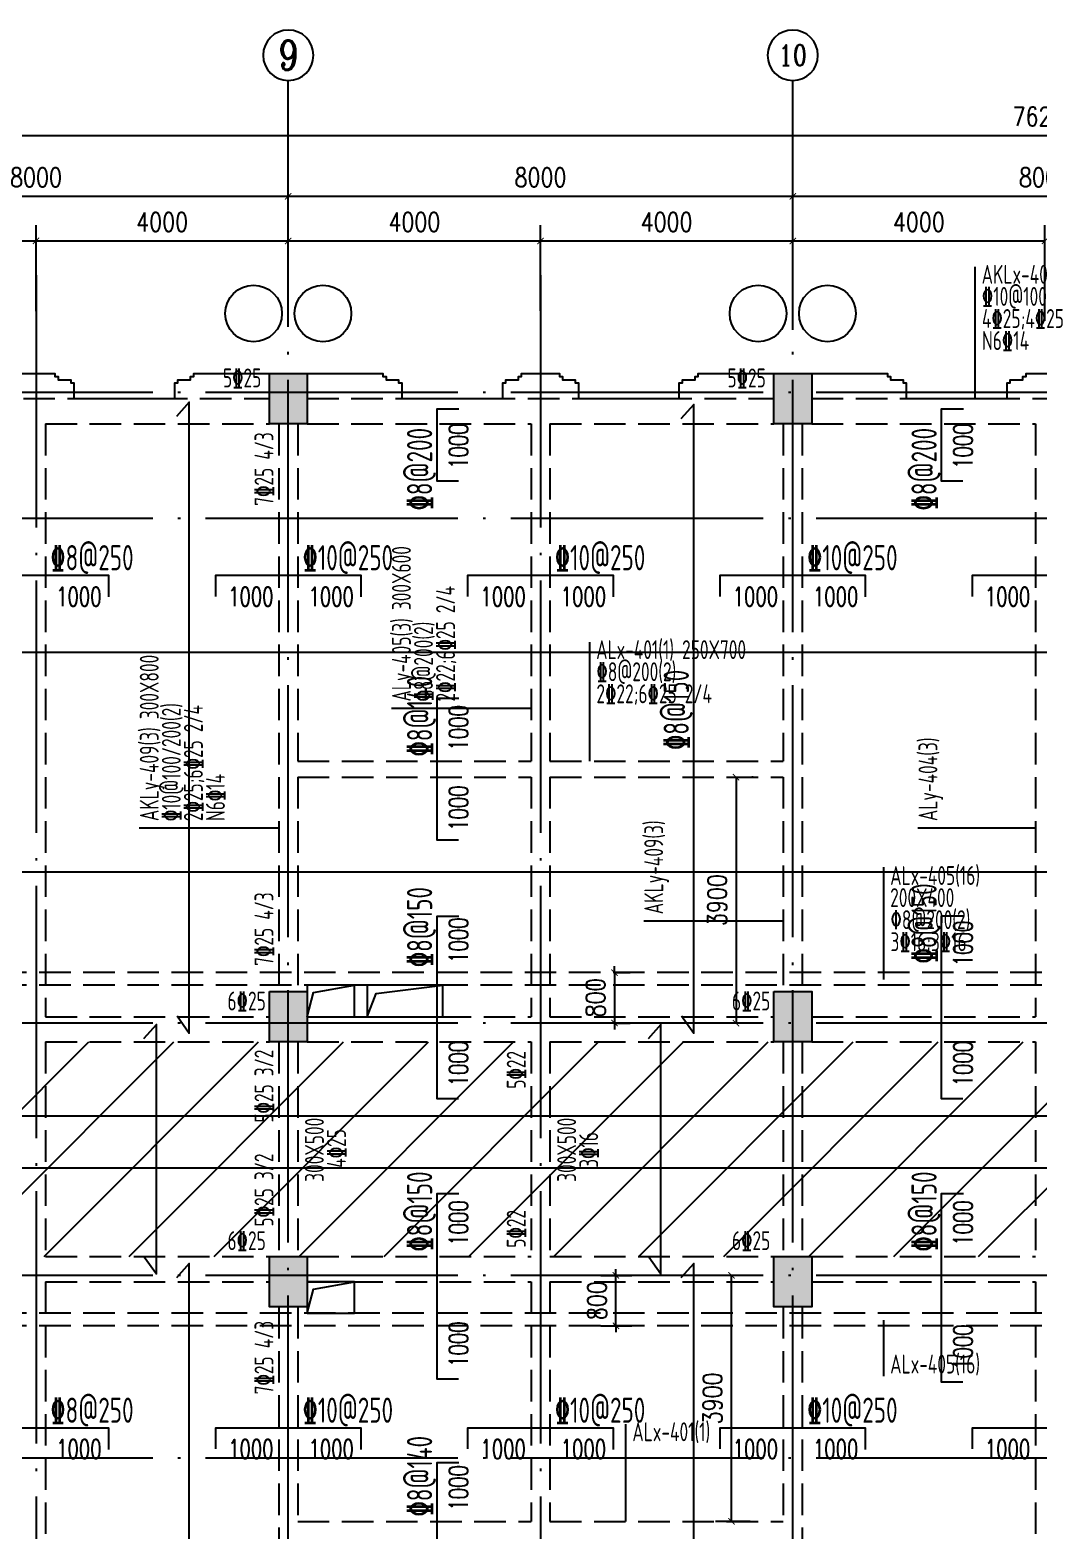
# Model space of a CAD drawing. Header units: millimetres. Extents: x 2998490 to 15040601, y 444546 to 7822218.
# Drawn here: x 14164175 to 14180175, y 7587249 to 7611047 of the extents above; entities that cross this region are included whole.
import ezdxf
from ezdxf.enums import TextEntityAlignment as Align

# ---------------------------------------------------------------- set-up
doc = ezdxf.new("R2010")
doc.units = ezdxf.units.MM
doc.header["$LTSCALE"] = 2000
doc.linetypes.add('DASH', pattern=[0.35, 0.25, -0.1])
doc.linetypes.add('DOTE', pattern=[2.42, 2, -0.2, 0.02, -0.2])
for name, color, linetype in [('3-AXIS', 3, 'Continuous'), ('3-AXIS_TEXT', 7, 'Continuous'), ('3-ban', 84, 'Continuous'), ('3-ban-hatch', 9, 'Continuous'), ('3-ban-rein', 1, 'Continuous'), ('3-ban-TEXT', 7, 'Continuous'), ('3-column-DOWN', 232, 'Continuous'), ('3-COLUMN-UP', 2, 'Continuous'), ('3-dote', 43, 'DOTE'), ('3-HATCH', 8, 'Continuous'), ('3-liang-rein-X', 54, 'Continuous'), ('3-liang-rein-Y', 130, 'Continuous'), ('3-liang-R截面-X', 50, 'Continuous'), ('3-liang-R截面-Y', 70, 'Continuous'), ('3-liang-s-1', 44, 'Continuous'), ('3-liang-xu', 120, 'DASH'), ('3-装饰线脚', 7, 'Continuous'), ('AXIS', 3, 'Continuous'), ('AXIS_TEXT', 7, 'Continuous')]:
    doc.layers.add(name, color=color, linetype=linetype)
doc.layers.add('3-零部件', color=73, linetype='Continuous', lineweight=5)
doc.styles.add('_TCH_AXIS', font='COMPLEX', dxfattribs={"bigfont": 'GBCBIG'})
doc.styles.add('COMPLEX', font='COMPLEX')
doc.styles.add('DIM_FONT', font='SIMPLEX', dxfattribs={"width": 0.8, "bigfont": 'HZTXT'})
doc.styles.add('TJ1', font='tj-romans1.shx', dxfattribs={"width": 0.8, "bigfont": 'tj-hztxt1.shx'})
doc.styles.add('TSSD_Rein', font='Tssdeng.shx', dxfattribs={"width": 0.7, "bigfont": 'hztxt.shx'})
doc.dimstyles.new('DIMN100', dxfattribs={"dimtxt": 300, "dimasz": 100, "dimexe": 250, "dimexo": 300, "dimgap": 150, "dimtad": 1, "dimdec": 0, "dimzin": 0, "dimdsep": 46, "dimtxsty": 'DIM_FONT', "dimblk": 'ARCHTICK', "dimcen": 0.09, "dimclrt": 7, "dimazin": 2, "dimtfac": 1, "dimtdec": 0, "dimtix": 1, "dimtmove": 2, "dimatfit": 3, "dimldrblk": 'ARCHTICK', "dimfxl": 0, "dimtolj": 1, "dimtzin": 0, "dimarcsym": 0})

# ---------------------------------------------------------------- blocks, each defined once
blk = doc.blocks.new('_ArchTick')
at = {"color": 0, "linetype": 'ByBlock', "const_width": 0.15}
blk.add_lwpolyline([(-0.5, -0.5), (0.5, 0.5)], dxfattribs=at)
blk = doc.blocks.new('*D472')
at = {"layer": 'AXIS', "color": 0, "lineweight": -2}
for p, q in [((14160270, 7607234), (14160270, 7608660)), ((14168270, 7607234), (14168270, 7608660)), ((14160270, 7608410), (14168270, 7608410))]:
    blk.add_line(p, q, dxfattribs=at)
at = {"layer": 'Defpoints', "color": 0}
for p in [(14168270, 7608410), (14160270, 7606934), (14168270, 7606934)]:
    blk.add_point(p, dxfattribs=at)
at = {"layer": 'AXIS', "color": 0, "lineweight": -2, "xscale": 100, "yscale": 100, "zscale": 100, "rotation": 180}
blk.add_blockref('_ArchTick', (14160270, 7608410), dxfattribs=at)
at = {"layer": 'AXIS', "color": 0, "lineweight": -2, "xscale": 100, "yscale": 100, "zscale": 100}
blk.add_blockref('_ArchTick', (14168270, 7608410), dxfattribs=at)
at = {"layer": 'AXIS', "color": 7, "insert": (14164270, 7608710), "char_height": 300, "attachment_point": 5, "style": 'DIM_FONT'}
blk.add_mtext('\\A1;8000', dxfattribs=at)
blk = doc.blocks.new('*D473')
at = {"layer": 'AXIS', "color": 0, "lineweight": -2}
for p, q in [((14168270, 7607234), (14168270, 7608660)), ((14176270, 7607234), (14176270, 7608660)), ((14168270, 7608410), (14176270, 7608410))]:
    blk.add_line(p, q, dxfattribs=at)
at = {"layer": 'Defpoints', "color": 0}
for p in [(14176270, 7608410), (14168270, 7606934), (14176270, 7606934)]:
    blk.add_point(p, dxfattribs=at)
at = {"layer": 'AXIS', "color": 0, "lineweight": -2, "xscale": 100, "yscale": 100, "zscale": 100, "rotation": 180}
blk.add_blockref('_ArchTick', (14168270, 7608410), dxfattribs=at)
at = {"layer": 'AXIS', "color": 0, "lineweight": -2, "xscale": 100, "yscale": 100, "zscale": 100}
blk.add_blockref('_ArchTick', (14176270, 7608410), dxfattribs=at)
at = {"layer": 'AXIS', "color": 7, "insert": (14172270, 7608710), "char_height": 300, "attachment_point": 5, "style": 'DIM_FONT'}
blk.add_mtext('\\A1;8000', dxfattribs=at)
blk = doc.blocks.new('*D474')
at = {"layer": 'AXIS', "color": 0, "lineweight": -2}
for p, q in [((14176270, 7607234), (14176270, 7608660)), ((14184270, 7607234), (14184270, 7608660)), ((14176270, 7608410), (14184270, 7608410))]:
    blk.add_line(p, q, dxfattribs=at)
at = {"layer": 'Defpoints', "color": 0}
for p in [(14184270, 7608410), (14176270, 7606934), (14184270, 7606934)]:
    blk.add_point(p, dxfattribs=at)
at = {"layer": 'AXIS', "color": 0, "lineweight": -2, "xscale": 100, "yscale": 100, "zscale": 100, "rotation": 180}
blk.add_blockref('_ArchTick', (14176270, 7608410), dxfattribs=at)
at = {"layer": 'AXIS', "color": 0, "lineweight": -2, "xscale": 100, "yscale": 100, "zscale": 100}
blk.add_blockref('_ArchTick', (14184270, 7608410), dxfattribs=at)
at = {"layer": 'AXIS', "color": 7, "insert": (14180270, 7608710), "char_height": 300, "attachment_point": 5, "style": 'DIM_FONT'}
blk.add_mtext('\\A1;8000', dxfattribs=at)
blk = doc.blocks.new('_AXISO')
blk.add_circle((0, 0), 0.5)
at = {"layer": '3-AXIS_TEXT', "style": 'COMPLEX', "width": 1.041667}
blk.add_attdef('A', text='', height=0.56, dxfattribs=at).set_placement((-0.25, -0.28), (0.25, -0.28), align=Align.FIT)
blk = doc.blocks.new('*D479')
at = {"layer": 'AXIS', "color": 0, "lineweight": -2}
for p, q in [((14138270, 7607536), (14138270, 7609626)), ((14214520, 7607536), (14214520, 7609626)), ((14138270, 7609376), (14214520, 7609376))]:
    blk.add_line(p, q, dxfattribs=at)
at = {"layer": 'Defpoints', "color": 0}
for p in [(14214520, 7609376), (14138270, 7607236), (14214520, 7607236)]:
    blk.add_point(p, dxfattribs=at)
at = {"layer": 'AXIS', "color": 0, "lineweight": -2, "xscale": 100, "yscale": 100, "zscale": 100, "rotation": 180}
blk.add_blockref('_ArchTick', (14138270, 7609376), dxfattribs=at)
at = {"layer": 'AXIS', "color": 0, "lineweight": -2, "xscale": 100, "yscale": 100, "zscale": 100}
blk.add_blockref('_ArchTick', (14214520, 7609376), dxfattribs=at)
at = {"layer": 'AXIS', "color": 7, "insert": (14180271, 7609676), "char_height": 300, "attachment_point": 5, "style": 'DIM_FONT'}
blk.add_mtext('\\A1;76250', dxfattribs=at)
blk = doc.blocks.new('*D1153')
at = {"layer": '3-零部件', "color": 0, "lineweight": -2}
for p, q in [((14160270, 7606218), (14160270, 7607952)), ((14164270, 7606589), (14164270, 7607952)), ((14160270, 7607702), (14164270, 7607702))]:
    blk.add_line(p, q, dxfattribs=at)
at = {"layer": 'Defpoints', "color": 0}
for p in [(14164270, 7607702), (14164270, 7606289), (14160270, 7605918)]:
    blk.add_point(p, dxfattribs=at)
at = {"layer": '3-零部件', "color": 0, "lineweight": -2, "xscale": 100, "yscale": 100, "zscale": 100, "rotation": 180}
blk.add_blockref('_ArchTick', (14160270, 7607702), dxfattribs=at)
at = {"layer": '3-零部件', "color": 0, "lineweight": -2, "xscale": 100, "yscale": 100, "zscale": 100}
blk.add_blockref('_ArchTick', (14164270, 7607702), dxfattribs=at)
at = {"layer": '3-零部件', "color": 7, "insert": (14162270, 7608002), "char_height": 300, "attachment_point": 5, "style": 'DIM_FONT'}
blk.add_mtext('\\A1;4000', dxfattribs=at)
blk = doc.blocks.new('*D1154')
at = {"layer": '3-零部件', "color": 0, "lineweight": -2}
for p, q in [((14164270, 7606589), (14164270, 7607952)), ((14168270, 7606350), (14168270, 7607952)), ((14164270, 7607702), (14168270, 7607702))]:
    blk.add_line(p, q, dxfattribs=at)
at = {"layer": 'Defpoints', "color": 0}
for p in [(14168270, 7607702), (14164270, 7606289), (14168270, 7606050)]:
    blk.add_point(p, dxfattribs=at)
at = {"layer": '3-零部件', "color": 0, "lineweight": -2, "xscale": 100, "yscale": 100, "zscale": 100, "rotation": 180}
blk.add_blockref('_ArchTick', (14164270, 7607702), dxfattribs=at)
at = {"layer": '3-零部件', "color": 0, "lineweight": -2, "xscale": 100, "yscale": 100, "zscale": 100}
blk.add_blockref('_ArchTick', (14168270, 7607702), dxfattribs=at)
at = {"layer": '3-零部件', "color": 7, "insert": (14166270, 7608002), "char_height": 300, "attachment_point": 5, "style": 'DIM_FONT'}
blk.add_mtext('\\A1;4000', dxfattribs=at)
blk = doc.blocks.new('*D1155')
at = {"layer": '3-零部件', "color": 0, "lineweight": -2}
for p, q in [((14168270, 7606350), (14168270, 7607952)), ((14172270, 7606594), (14172270, 7607952)), ((14168270, 7607702), (14172270, 7607702))]:
    blk.add_line(p, q, dxfattribs=at)
at = {"layer": 'Defpoints', "color": 0}
for p in [(14172270, 7607702), (14172270, 7606294), (14168270, 7606050)]:
    blk.add_point(p, dxfattribs=at)
at = {"layer": '3-零部件', "color": 0, "lineweight": -2, "xscale": 100, "yscale": 100, "zscale": 100, "rotation": 180}
blk.add_blockref('_ArchTick', (14168270, 7607702), dxfattribs=at)
at = {"layer": '3-零部件', "color": 0, "lineweight": -2, "xscale": 100, "yscale": 100, "zscale": 100}
blk.add_blockref('_ArchTick', (14172270, 7607702), dxfattribs=at)
at = {"layer": '3-零部件', "color": 7, "insert": (14170270, 7608002), "char_height": 300, "attachment_point": 5, "style": 'DIM_FONT'}
blk.add_mtext('\\A1;4000', dxfattribs=at)
blk = doc.blocks.new('*D1156')
at = {"layer": '3-零部件', "color": 0, "lineweight": -2}
for p, q in [((14172270, 7606594), (14172270, 7607952)), ((14176270, 7606294), (14176270, 7607952)), ((14172270, 7607702), (14176270, 7607702))]:
    blk.add_line(p, q, dxfattribs=at)
at = {"layer": 'Defpoints', "color": 0}
for p in [(14176270, 7607702), (14172270, 7606294), (14176270, 7605994)]:
    blk.add_point(p, dxfattribs=at)
at = {"layer": '3-零部件', "color": 0, "lineweight": -2, "xscale": 100, "yscale": 100, "zscale": 100, "rotation": 180}
blk.add_blockref('_ArchTick', (14172270, 7607702), dxfattribs=at)
at = {"layer": '3-零部件', "color": 0, "lineweight": -2, "xscale": 100, "yscale": 100, "zscale": 100}
blk.add_blockref('_ArchTick', (14176270, 7607702), dxfattribs=at)
at = {"layer": '3-零部件', "color": 7, "insert": (14174270, 7608002), "char_height": 300, "attachment_point": 5, "style": 'DIM_FONT'}
blk.add_mtext('\\A1;4000', dxfattribs=at)
blk = doc.blocks.new('*D1157')
at = {"layer": '3-零部件', "color": 0, "lineweight": -2}
for p, q in [((14176270, 7606294), (14176270, 7607952)), ((14180270, 7606436), (14180270, 7607952)), ((14176270, 7607702), (14180270, 7607702))]:
    blk.add_line(p, q, dxfattribs=at)
at = {"layer": 'Defpoints', "color": 0}
for p in [(14180270, 7607702), (14180270, 7606136), (14176270, 7605994)]:
    blk.add_point(p, dxfattribs=at)
at = {"layer": '3-零部件', "color": 0, "lineweight": -2, "xscale": 100, "yscale": 100, "zscale": 100, "rotation": 180}
blk.add_blockref('_ArchTick', (14176270, 7607702), dxfattribs=at)
at = {"layer": '3-零部件', "color": 0, "lineweight": -2, "xscale": 100, "yscale": 100, "zscale": 100}
blk.add_blockref('_ArchTick', (14180270, 7607702), dxfattribs=at)
at = {"layer": '3-零部件', "color": 7, "insert": (14178270, 7608002), "char_height": 300, "attachment_point": 5, "style": 'DIM_FONT'}
blk.add_mtext('\\A1;4000', dxfattribs=at)
blk = doc.blocks.new('*D1631')
at = {"layer": '3-ban', "color": 0, "lineweight": -2}
for p, q in [((14175371, 7599202), (14175371, 7595302)), ((14175645, 7599202), (14175621, 7599202)), ((14175645, 7595302), (14175621, 7595302))]:
    blk.add_line(p, q, dxfattribs=at)
at = {"layer": 'Defpoints', "color": 0}
for p in [(14175345, 7599202), (14175345, 7595302), (14175371, 7595302)]:
    blk.add_point(p, dxfattribs=at)
at = {"layer": '3-ban', "color": 0, "lineweight": -2, "xscale": 100, "yscale": 100, "zscale": 100}
for p, rotation in [((14175371, 7599202), 90), ((14175371, 7595302), 270)]:
    blk.add_blockref('_ArchTick', p, dxfattribs=dict(at, rotation=rotation))
at = {"layer": '3-ban', "color": 7, "insert": (14175071, 7597252), "char_height": 300, "attachment_point": 5, "rotation": 90, "style": 'DIM_FONT'}
blk.add_mtext('\\A1;3900', dxfattribs=at)
blk = doc.blocks.new('*D1632')
at = {"layer": '3-ban', "color": 0, "lineweight": -2}
for p, q in [((14175595, 7591302), (14175047, 7591302)), ((14175297, 7587402), (14175297, 7591302)), ((14175595, 7587402), (14175047, 7587402))]:
    blk.add_line(p, q, dxfattribs=at)
at = {"layer": 'Defpoints', "color": 0}
for p in [(14175297, 7591302), (14175895, 7591302), (14175895, 7587402)]:
    blk.add_point(p, dxfattribs=at)
at = {"layer": '3-ban', "color": 0, "lineweight": -2, "xscale": 100, "yscale": 100, "zscale": 100}
for p, rotation in [((14175297, 7591302), 90), ((14175297, 7587402), 270)]:
    blk.add_blockref('_ArchTick', p, dxfattribs=dict(at, rotation=rotation))
at = {"layer": '3-ban', "color": 7, "insert": (14174997, 7589352), "char_height": 300, "attachment_point": 5, "rotation": 90, "style": 'DIM_FONT'}
blk.add_mtext('\\A1;3900', dxfattribs=at)
blk = doc.blocks.new('*D1633')
at = {"layer": '3-ban', "color": 0, "lineweight": -2}
for p, q in [((14173443, 7596102), (14173443, 7596202)), ((14173433, 7596102), (14173693, 7596102)), ((14173443, 7596102), (14173443, 7595302)), ((14173433, 7595302), (14173693, 7595302)), ((14173443, 7595302), (14173443, 7595202))]:
    blk.add_line(p, q, dxfattribs=at)
at = {"layer": 'Defpoints', "color": 0}
for p in [(14173133, 7596102), (14173133, 7595302), (14173443, 7595302)]:
    blk.add_point(p, dxfattribs=at)
at = {"layer": '3-ban', "color": 0, "lineweight": -2, "xscale": 100, "yscale": 100, "zscale": 100}
for p, rotation in [((14173443, 7596102), 270), ((14173443, 7595302), 90)]:
    blk.add_blockref('_ArchTick', p, dxfattribs=dict(at, rotation=rotation))
at = {"layer": '3-ban', "color": 7, "insert": (14173143, 7595702), "char_height": 300, "attachment_point": 5, "rotation": 90, "style": 'DIM_FONT'}
blk.add_mtext('\\A1;800', dxfattribs=at)
blk = doc.blocks.new('*D1634')
at = {"layer": '3-ban', "color": 0, "lineweight": -2}
for p, q in [((14173466, 7591302), (14173466, 7591402)), ((14173225, 7591302), (14173716, 7591302)), ((14173466, 7590502), (14173466, 7591302)), ((14173225, 7590502), (14173716, 7590502)), ((14173466, 7590502), (14173466, 7590402))]:
    blk.add_line(p, q, dxfattribs=at)
at = {"layer": 'Defpoints', "color": 0}
for p in [(14172925, 7591302), (14173466, 7591302), (14172925, 7590502)]:
    blk.add_point(p, dxfattribs=at)
at = {"layer": '3-ban', "color": 0, "lineweight": -2, "xscale": 100, "yscale": 100, "zscale": 100}
for p, rotation in [((14173466, 7591302), 270), ((14173466, 7590502), 90)]:
    blk.add_blockref('_ArchTick', p, dxfattribs=dict(at, rotation=rotation))
at = {"layer": '3-ban', "color": 7, "insert": (14173166, 7590902), "char_height": 300, "attachment_point": 5, "rotation": 90, "style": 'DIM_FONT'}
blk.add_mtext('\\A1;800', dxfattribs=at)

msp = doc.modelspace()

# ---------------------------------------------------------------- hatches: boundary and pattern name
at = {"layer": '3-ban-hatch'}
h = msp.add_hatch(dxfattribs=at)
h.set_pattern_fill('ANSI31', color=8, scale=300, style=0)
h.set_pattern_definition([(45, (14.5, -84100), (-673.51921, 673.51921), [])])
h.paths.add_polyline_path([(14141970.3, 7595002), (14141970.3, 7588602), (14141381.5, 7588602), (14140876.7, 7588297.4), (14138273.2, 7585694.7), (14138044.1, 7585140.6), (14138044.1, 7581461.7), (14138274.4, 7580908.1), (14140876.5, 7578306), (14141430.6, 7578077), (14145109.9, 7578077), (14145663.9, 7578306.2), (14148265.6, 7580907.9), (14148495.3, 7581461.7), (14148495.3, 7583002), (14151970.3, 7583002), (14151970.3, 7588602), (14149970.3, 7588602), (14149970.3, 7591300), (14151970.3, 7591302), (14151970.3, 7591602), (14214820.3, 7591602), (14214820.3, 7595002)])
at = {"layer": '3-HATCH'}
for points in [[(14167970.3, 7605602), (14168570.3, 7605602), (14168570.3, 7604802), (14167970.3, 7604802)], [(14175970.3, 7605602), (14176570.3, 7605602), (14176570.3, 7604802), (14175970.3, 7604802)], [(14167970.3, 7595802), (14168570.3, 7595802), (14168570.3, 7595002), (14167970.3, 7595002)], [(14175970.3, 7595802), (14176570.3, 7595802), (14176570.3, 7595002), (14175970.3, 7595002)], [(14167970.3, 7591602), (14168570.3, 7591602), (14168570.3, 7590802), (14167970.3, 7590802)], [(14175970.3, 7591602), (14176570.3, 7591602), (14176570.3, 7590802), (14175970.3, 7590802)]]:
    msp.add_hatch(color=256, dxfattribs=at).paths.add_polyline_path(points)

# ---------------------------------------------------------------- linework, layer by layer
at = {"layer": '3-AXIS', "color": 15, "linetype": 'DOTE'}
for p, q in [((14168270.3, 7577302), (14168270.3, 7607234.2)), ((14176270.3, 7577302), (14176270.3, 7607234.2)), ((14214520.3, 7605302), (14134833, 7605302)), ((14214520.3, 7603302), (14134833, 7603302)), ((14214520.3, 7595302), (14134833, 7595302)), ((14214520.3, 7591302), (14134833, 7591302)), ((14214520.3, 7588402), (14134833, 7588402))]:
    msp.add_line(p, q, dxfattribs=at)
at = {"layer": '3-ban-rein'}
for points in [[(14166506.8, 7595418.1), (14166700.2, 7595144.4), (14166700.2, 7605148.1), (14166497.1, 7604918.7)], [(14170967.8, 7603893), (14170629.8, 7603893), (14170629.8, 7605043), (14170975.8, 7605043)], [(14174506.8, 7595418.1), (14174700.2, 7595144.4), (14174700.2, 7605109.1), (14174497.1, 7604879.8)], [(14178967.8, 7603893), (14178629.8, 7603893), (14178629.8, 7605043), (14178975.8, 7605043)], [(14163120.3, 7602065.7), (14163120.3, 7602403.7), (14165420.3, 7602403.7), (14165420.3, 7602057.7)], [(14167120.3, 7602065.7), (14167120.3, 7602403.7), (14169420.3, 7602403.7), (14169420.3, 7602057.7)], [(14171120.3, 7602065.7), (14171120.3, 7602403.7), (14173420.3, 7602403.7), (14173420.3, 7602057.7)], [(14175120.3, 7602065.7), (14175120.3, 7602403.7), (14177420.3, 7602403.7), (14177420.3, 7602057.7)], [(14179120.3, 7602065.7), (14179120.3, 7602403.7), (14181420.3, 7602403.7), (14181420.3, 7602057.7)], [(14152126.5, 7600845.4), (14152126.5, 7601183.3), (14214717.6, 7601183.3), (14214717.6, 7600837.3)], [(14170967.8, 7598202), (14170629.8, 7598202), (14170629.8, 7600452), (14170975.8, 7600452)], [(14152332.3, 7597893.8), (14152058.6, 7597700.4), (14214719.7, 7597700.4), (14214490.4, 7597903.4)], [(14170967.8, 7594102), (14170629.8, 7594102), (14170629.8, 7596999.5), (14170975.8, 7596999.5)], [(14178967.8, 7594102), (14178629.8, 7594102), (14178629.8, 7597002.8), (14178975.8, 7597002.8)], [(14165985.9, 7591597.8), (14166179.3, 7591324.1), (14166179.3, 7595281.4), (14165976.2, 7595052)], [(14173985.9, 7591597.8), (14174179.3, 7591324.1), (14174179.3, 7595281.4), (14173976.2, 7595052)], [(14142126.5, 7593495.5), (14142126.5, 7593833.4), (14214703.5, 7593833.4), (14214703.5, 7593487.4)], [(14142332.3, 7593199.5), (14142058.6, 7593006.1), (14214719.7, 7593006.1), (14214490.4, 7593209.2)], [(14170967.8, 7589653.7), (14170629.8, 7589653.7), (14170629.8, 7592602), (14170975.8, 7592602)], [(14178967.8, 7589608.2), (14178629.8, 7589608.2), (14178629.8, 7592602), (14178975.8, 7592602)], [(14166506.8, 7581727.6), (14166700.2, 7581454), (14166700.2, 7591492.3), (14166497.1, 7591262.9)], [(14174506.8, 7581747.2), (14174700.2, 7581473.5), (14174700.2, 7591492.3), (14174497.1, 7591262.9)], [(14163120.3, 7588549.4), (14163120.3, 7588887.3), (14165420.3, 7588887.3), (14165420.3, 7588541.3)], [(14167120.3, 7588549.4), (14167120.3, 7588887.3), (14169420.3, 7588887.3), (14169420.3, 7588541.3)], [(14171120.3, 7588549.4), (14171120.3, 7588887.3), (14173420.3, 7588887.3), (14173420.3, 7588541.3)], [(14175120.3, 7588549.4), (14175120.3, 7588887.3), (14177420.3, 7588887.3), (14177420.3, 7588541.3)], [(14179120.3, 7588549.4), (14179120.3, 7588887.3), (14181420.3, 7588887.3), (14181420.3, 7588541.3)], [(14170967.8, 7586152), (14170629.8, 7586152), (14170629.8, 7588335.2), (14170975.8, 7588335.2)]]:
    msp.add_lwpolyline(points, dxfattribs=at)
at = {"layer": '3-column-DOWN'}
for points in [[(14167970.3, 7605602), (14168570.3, 7605602), (14168570.3, 7604802), (14167970.3, 7604802)], [(14175970.3, 7605602), (14176570.3, 7605602), (14176570.3, 7604802), (14175970.3, 7604802)], [(14167970.3, 7595802), (14168570.3, 7595802), (14168570.3, 7595002), (14167970.3, 7595002)], [(14175970.3, 7595802), (14176570.3, 7595802), (14176570.3, 7595002), (14175970.3, 7595002)], [(14167970.3, 7591602), (14168570.3, 7591602), (14168570.3, 7590802), (14167970.3, 7590802)], [(14175970.3, 7591602), (14176570.3, 7591602), (14176570.3, 7590802), (14175970.3, 7590802)]]:
    msp.add_lwpolyline(points, close=True, dxfattribs=at)
at = {"layer": '3-COLUMN-UP'}
for points in [[(14167970.3, 7605602), (14168570.3, 7605602), (14168570.3, 7604802), (14167970.3, 7604802)], [(14175970.3, 7605602), (14176570.3, 7605602), (14176570.3, 7604802), (14175970.3, 7604802)], [(14167970.3, 7595802), (14168570.3, 7595802), (14168570.3, 7595002), (14167970.3, 7595002)], [(14175970.3, 7595802), (14176570.3, 7595802), (14176570.3, 7595002), (14175970.3, 7595002)], [(14167970.3, 7591602), (14168570.3, 7591602), (14168570.3, 7590802), (14167970.3, 7590802)], [(14175970.3, 7591602), (14176570.3, 7591602), (14176570.3, 7590802), (14175970.3, 7590802)]]:
    msp.add_lwpolyline(points, close=True, dxfattribs=at)
at = {"layer": '3-dote'}
for p, q in [((14164270.3, 7607158.4), (14164270.3, 7578976.8)), ((14172270.3, 7607158.4), (14172270.3, 7578976.8))]:
    msp.add_line(p, q, dxfattribs=at)
at = {"layer": '3-liang-R截面-X'}
for p, q in [((14179157.4, 7607290.4), (14179157.4, 7605202)), ((14173044.5, 7601340.4), (14173044.5, 7599452)), ((14177707.1, 7597771.5), (14177707.1, 7595994.4)), ((14177707.1, 7590593.9), (14177707.1, 7589705.3)), ((14173618.8, 7588940.4), (14173618.8, 7587402))]:
    msp.add_line(p, q, dxfattribs=at)
at = {"layer": '3-liang-R截面-Y'}
for p, q in [((14169904.9, 7600295.8), (14172134.8, 7600295.8)), ((14165906.1, 7598399.7), (14168136, 7598399.7)), ((14178254.9, 7598399.7), (14180134.8, 7598399.7)), ((14173906.1, 7596923), (14176136, 7596923))]:
    msp.add_line(p, q, dxfattribs=at)
at = {"layer": '3-liang-s-1'}
for points in [[(14163970.3, 7605602), (14164570.3, 7605602), (14164570.3, 7605552), (14164620.3, 7605552), (14164620.3, 7605502), (14164820.3, 7605502), (14164820.3, 7605452), (14164870.3, 7605452), (14164870.3, 7605202), (14166470.3, 7605202), (14166470.3, 7605452), (14166520.3, 7605452), (14166520.3, 7605502), (14166720.3, 7605502.2), (14166720.3, 7605552), (14166770.3, 7605552), (14166770.3, 7605602), (14168270.3, 7605602)], [(14168270.3, 7605602), (14169770.3, 7605602), (14169770.3, 7605552), (14169820.3, 7605552), (14169820.3, 7605502), (14170020.3, 7605502), (14170020.3, 7605452), (14170070.3, 7605452), (14170070.3, 7605202), (14171670.3, 7605202), (14171670.3, 7605452), (14171720.3, 7605452), (14171720.3, 7605502), (14171920.3, 7605502), (14171920.3, 7605552), (14171970.3, 7605552), (14171970.3, 7605602), (14172570.3, 7605602), (14172570.3, 7605552), (14172620.3, 7605552), (14172620.3, 7605502), (14172820.3, 7605502), (14172820.3, 7605452), (14172870.3, 7605452), (14172870.3, 7605202), (14174470.3, 7605202), (14174470.3, 7605452), (14174520.3, 7605452), (14174520.3, 7605502), (14174720.3, 7605502.2), (14174720.3, 7605552), (14174770.3, 7605552), (14174770.3, 7605602), (14176270.3, 7605602)], [(14176270.3, 7605602), (14177770.3, 7605602), (14177770.3, 7605552), (14177820.3, 7605552), (14177820.3, 7605502), (14178020.3, 7605502), (14178020.3, 7605452), (14178070.3, 7605452), (14178070.3, 7605202), (14179670.3, 7605202), (14179670.3, 7605452), (14179720.3, 7605452), (14179720.3, 7605502), (14179920.3, 7605502), (14179920.3, 7605552), (14179970.3, 7605552), (14179970.3, 7605602), (14180570.3, 7605602)], [(14168570.3, 7595402), (14168670.2, 7595785), (14169320.3, 7595902)], [(14169520.3, 7595402), (14169663.8, 7595771.4), (14170720.3, 7595902)], [(14168570.3, 7590702), (14168670.2, 7591085), (14169320.3, 7591202)]]:
    msp.add_lwpolyline(points, dxfattribs=at)
for points in [[(14168570.3, 7595402), (14169320.3, 7595402), (14169320.3, 7595902), (14168570.3, 7595902)], [(14169520.3, 7595402), (14170720.3, 7595402), (14170720.3, 7595902), (14169520.3, 7595902)], [(14168570.3, 7590702), (14169320.3, 7590702), (14169320.3, 7591202), (14168570.3, 7591202)]]:
    msp.add_lwpolyline(points, close=True, dxfattribs=at)
at = {"layer": '3-liang-xu'}
for p, q in [((14160570.3, 7605202), (14167970.3, 7605202)), ((14168570.3, 7605202), (14175970.3, 7605202)), ((14176570.3, 7605202), (14183970.3, 7605202)), ((14164420.3, 7604802), (14164420.3, 7595402)), ((14164420.3, 7604802), (14167970.3, 7604802)), ((14168120.3, 7604802), (14168120.3, 7595802)), ((14168420.3, 7604802), (14168420.3, 7599452)), ((14168570.3, 7604802), (14172120.3, 7604802)), ((14172120.3, 7604802), (14172120.3, 7599452)), ((14172420.3, 7604802), (14172420.3, 7599452)), ((14172420.3, 7604802), (14175970.3, 7604802)), ((14176120.3, 7604802), (14176120.3, 7599452)), ((14176420.3, 7604802), (14176420.3, 7595802)), ((14176570.3, 7604802), (14180120.3, 7604802)), ((14180120.3, 7604802), (14180120.3, 7595402)), ((14168420.3, 7599452), (14172120.3, 7599452)), ((14172420.3, 7599452), (14176120.3, 7599452)), ((14168420.3, 7599202), (14172120.3, 7599202)), ((14168420.3, 7599202), (14168420.3, 7595802)), ((14172120.3, 7599202), (14172120.3, 7595402)), ((14172420.3, 7599202), (14172420.3, 7595402)), ((14172420.3, 7599202), (14176120.3, 7599202)), ((14176120.3, 7599202), (14176120.3, 7595802)), ((14214520.3, 7596102), (14152370.3, 7596102)), ((14214520.3, 7595902), (14152370.3, 7595902)), ((14164420.3, 7595402), (14167970.3, 7595402)), ((14168570.3, 7595402), (14172120.3, 7595402)), ((14172420.3, 7595402), (14175970.3, 7595402)), ((14176570.3, 7595402), (14180120.3, 7595402)), ((14164420.3, 7595002), (14167970.3, 7595002)), ((14164420.3, 7595002), (14164420.3, 7591602)), ((14168120.3, 7595002), (14168120.3, 7591602)), ((14168420.3, 7595002), (14168420.3, 7591602)), ((14168570.3, 7595002), (14172120.3, 7595002)), ((14172120.3, 7595002), (14172120.3, 7591602)), ((14172420.3, 7595002), (14172420.3, 7591602)), ((14172420.3, 7595002), (14175970.3, 7595002)), ((14176120.3, 7595002), (14176120.3, 7591602)), ((14176420.3, 7595002), (14176420.3, 7591602)), ((14176570.3, 7595002), (14180120.3, 7595002)), ((14180120.3, 7595002), (14180120.3, 7591602)), ((14164420.3, 7591602), (14167970.3, 7591602)), ((14168570.3, 7591602), (14172120.3, 7591602)), ((14172420.3, 7591602), (14175970.3, 7591602)), ((14176570.3, 7591602), (14180120.3, 7591602)), ((14164420.3, 7591202), (14167970.3, 7591202)), ((14164420.3, 7591202), (14164420.3, 7581802)), ((14168570.3, 7591202), (14172120.3, 7591202)), ((14172120.3, 7591202), (14172120.3, 7587402)), ((14172420.3, 7591202), (14175970.3, 7591202)), ((14172420.3, 7591202), (14172420.3, 7587402)), ((14176570.3, 7591202), (14180120.3, 7591202)), ((14180120.3, 7591202), (14180120.3, 7581802)), ((14214520.3, 7590702), (14152370.3, 7590702)), ((14168120.3, 7590802), (14168120.3, 7582002)), ((14168420.3, 7590802), (14168420.3, 7587402)), ((14176120.3, 7590802), (14176120.3, 7587402)), ((14176420.3, 7590802), (14176420.3, 7582002)), ((14214520.3, 7590502), (14152370.3, 7590502)), ((14168420.3, 7587402), (14172120.3, 7587402)), ((14172420.3, 7587402), (14176120.3, 7587402))]:
    msp.add_line(p, q, dxfattribs=at)
at = {"layer": '3-装饰线脚'}
for centre in [(14167720.3, 7606552), (14168820.3, 7606552), (14175720.3, 7606552), (14176820.3, 7606552)]:
    msp.add_circle(centre, 450, dxfattribs=at)
at = {"layer": 'AXIS'}
for p, q in [((14168270.3, 7606934.2), (14168270.3, 7610246.6)), ((14176270.3, 7606934.2), (14176270.3, 7610246.6))]:
    msp.add_line(p, q, dxfattribs=at)

# ---------------------------------------------------------------- block references
ref = msp.add_blockref('_AXISO', (14168270.3, 7610646.6), dxfattribs=dict(at, xscale=-800, yscale=800, zscale=800, rotation=180))
ref.add_attrib('A', '9', dxfattribs={"layer": 'AXIS_TEXT', "height": 465.9, "style": '_TCH_AXIS'}).set_placement((14168115, 7610413.7), (14168425.6, 7610413.7), align=Align.FIT)
ref = msp.add_blockref('_AXISO', (14176270.3, 7610646.6), dxfattribs=dict(at, xscale=-800, yscale=800, zscale=800, rotation=180))
ref.add_attrib('A', '10', dxfattribs={"layer": 'AXIS_TEXT', "height": 328.45, "style": '_TCH_AXIS'}).set_placement((14176043.5, 7610482.4), (14176497.1, 7610482.4), align=Align.FIT)

# ---------------------------------------------------------------- texts
at = {"layer": '3-ban', "style": 'TSSD_Rein', "width": 0.7}
for s, rotation, p in [('%%1328@200', 89.99419, (14170552.7, 7603431.8, -5065)), ('%%1328@200', 89.99419, (14178552.7, 7603431.8, -5065)), ('%%1328@250', 359.99419, (14164499, 7602480.8, -5065)), ('%%13210@250', 359.99419, (14168499, 7602480.8, -5065)), ('%%13210@250', 359.99419, (14172499, 7602480.8, -5065)), ('%%13210@250', 359.99419, (14176499, 7602480.8, -5065)), ('%%1328@150', 89.99419, (14174623.1, 7599633.5, -5065)), ('%%1328@140', 89.99419, (14170552.7, 7599530.6, -5065)), ('%%1328@150', 89.99419, (14170552.7, 7596189.7, -5065)), ('%%1328@150', 89.99419, (14178552.7, 7596247.2, -5065)), ('%%1328@150', 89.99419, (14170552.7, 7591680.6, -5065)), ('%%1328@150', 89.99419, (14178552.7, 7591680.6, -5065)), ('%%1328@250', 359.99419, (14164499, 7588964.4, -5065)), ('%%13210@250', 359.99419, (14168499, 7588964.4, -5065)), ('%%13210@250', 359.99419, (14172499, 7588964.4, -5065)), ('%%13210@250', 359.99419, (14176499, 7588964.4, -5065)), ('%%1328@140', 89.99419, (14170552.7, 7587480.6, -5065))]:
    msp.add_text(s, height=400, rotation=rotation, dxfattribs=at).set_placement(p)
at = {"layer": '3-ban-TEXT', "style": 'TJ1', "width": 0.7}
for p in [(14171119.7, 7604089.9), (14179119.7, 7604089.9), (14171119.7, 7599621.9), (14171119.7, 7598348.9), (14171119.7, 7596255.9), (14179119.7, 7596205.1), (14171119.7, 7594298.9), (14179119.7, 7594298.9), (14171119.7, 7591771.9), (14179119.7, 7591771.9), (14171119.7, 7589850.6), (14179119.7, 7589805.1), (14171119.7, 7587571.9)]:
    msp.add_text('1000', height=300, rotation=90, dxfattribs=at).set_placement(p)
for p in [(14164590.2, 7601913.8), (14167317.2, 7601913.8), (14168590.2, 7601913.8), (14171317.2, 7601913.8), (14172590.2, 7601913.8), (14175317.2, 7601913.8), (14176590.2, 7601913.8), (14179317.2, 7601913.8), (14164590.2, 7588397.4), (14167317.2, 7588397.4), (14168590.2, 7588397.4), (14171317.2, 7588397.4), (14172590.2, 7588397.4), (14175317.2, 7588397.4), (14176590.2, 7588397.4), (14179317.2, 7588397.4)]:
    msp.add_text('1000', height=300, dxfattribs=at).set_placement(p)
at = {"layer": '3-liang-rein-X', "style": 'TSSD_Rein', "width": 0.7}
for s, p in [('%%13210@100/150(4)', (14179270.2, 7606672.7)), ('4%%13225;4%%13225', (14179270.2, 7606322.7)), ('N6%%13214', (14179270.2, 7605972.8)), ('5%%13225', (14167234.8, 7605380.2)), ('5%%13225', (14175234.8, 7605380.2)), ('%%1328@200(2)', (14173157.3, 7600722.7)), ('2%%13222;6%%13225 2/4', (14173157.3, 7600372.7)), ('%%1308@200(2)', (14177820, 7596791.4)), ('3%%13216;3%%13216', (14177820, 7596441.4)), ('6%%13225', (14167306.4, 7595502)), ('6%%13225', (14175306.4, 7595502)), ('6%%13225', (14167306.4, 7591702)), ('6%%13225', (14175306.4, 7591702))]:
    msp.add_text(s, height=300, dxfattribs=at).set_placement(p)
at = {"layer": '3-liang-rein-Y', "style": 'TSSD_Rein', "width": 0.7}
for s, p in [('7%%13225 4/3', (14168034.8, 7603503.2)), ('2%%13222;6%%13225 2/4', (14170914.5, 7600400)), ('%%1328@200(2)', (14170564.5, 7600400)), ('%%13210@100/200(2)', (14166565.7, 7598503.9)), ('2%%13225;6%%13225 2/4', (14166915.7, 7598503.9)), ('N6%%13214', (14167265.7, 7598503.9)), ('7%%13225 4/3', (14168034.8, 7596209.5)), ('5%%13225 3/2', (14168034.8, 7593723.2)), ('5%%13222', (14172034.8, 7594260.8)), ('4%%13225', (14169184.8, 7593007.5)), ('3%%13216', (14173184.8, 7593007.5)), ('5%%13225 3/2', (14168034.8, 7592076.1)), ('5%%13222', (14172034.8, 7591739.8)), ('7%%13225 4/3', (14168034.8, 7589415.1))]:
    msp.add_text(s, height=300, rotation=90, dxfattribs=at).set_placement(p)
at = {"layer": '3-liang-R截面-X', "style": 'TSSD_Rein', "width": 0.7}
for s, p in [('AKLx-401(8) 400X800', (14179265.4, 7607022.7)), ('ALx-401(1) 250X700', (14173152.5, 7601072.7)), ('ALx-405(16)', (14177815.2, 7597491.4)), ('200X400', (14177815.2, 7597141.4)), ('ALx-405(16)', (14177815.2, 7589745.9)), ('ALx-401(1)', (14173726.8, 7588672.7))]:
    msp.add_text(s, height=300, dxfattribs=at).set_placement(p)
at = {"layer": '3-liang-R截面-Y', "style": 'TSSD_Rein', "width": 0.7}
for s, p in [('ALy-405(3) 300X600', (14170214.5, 7600400)), ('AKLy-409(3) 300X800', (14166215.7, 7598503.9)), ('ALy-404(3)', (14178564.5, 7598503.9)), ('AKLy-409(3)', (14174215.7, 7597027.2)), ('300X500', (14168834.8, 7592784.7)), ('300X500', (14172834.8, 7592784.7))]:
    msp.add_text(s, height=300, rotation=90, dxfattribs=at).set_placement(p)

# ---------------------------------------------------------------- dimensions: what is measured, and where the dimension line sits
at = {"layer": '3-ban'}
for base, p1, p2, picture, middle in [((14175371, 7595302), (14175345.4, 7599202), (14175345.4, 7595302), '*D1631', (14175071, 7597252)), ((14173442.5, 7595302), (14173133.2, 7596102), (14173133.2, 7595302), '*D1633', (14173142.5, 7595702)), ((14173465.8, 7591302), (14172924.6, 7590502), (14172924.6, 7591302), '*D1634', (14173165.8, 7590902)), ((14175297.2, 7591302), (14175895.1, 7587402), (14175895.1, 7591302), '*D1632', (14174997.2, 7589352))]:
    dim = msp.add_linear_dim(base=base, p1=p1, p2=p2, angle=90, dimstyle='DIMN100', dxfattribs=at)
    dim.commit()
    dim.dimension.update_dxf_attribs({"geometry": picture, "text_midpoint": middle})
at = {"layer": '3-零部件'}
for base, p1, p2, picture, middle in [((14164270.3, 7607702.2), (14160270.3, 7605918.3), (14164270.3, 7606288.7), '*D1153', (14162270.3, 7608002.2)), ((14168270.3, 7607702.2), (14164270.3, 7606288.7), (14168270.3, 7606049.6), '*D1154', (14166270.3, 7608002.2)), ((14172270.3, 7607702.2), (14168270.3, 7606049.6), (14172270.3, 7606293.8), '*D1155', (14170270.3, 7608002.2)), ((14176270.3, 7607702.2), (14172270.3, 7606293.8), (14176270.3, 7605994.1), '*D1156', (14174270.3, 7608002.2)), ((14180270.3, 7607702.2), (14176270.3, 7605994.1), (14180270.3, 7606136.5), '*D1157', (14178270.3, 7608002.2))]:
    dim = msp.add_linear_dim(base=base, p1=p1, p2=p2, dimstyle='DIMN100', dxfattribs=at)
    dim.commit()
    dim.dimension.update_dxf_attribs({"geometry": picture, "text_midpoint": middle})
at = {"layer": 'AXIS'}
dim = msp.add_linear_dim(base=(14214520.3, 7609375.7), p1=(14138270.3, 7607235.8), p2=(14214520.3, 7607235.8), dimstyle='DIMN100', dxfattribs=at)
dim.commit()
dim.dimension.update_dxf_attribs({"geometry": '*D479', "text_midpoint": (14180271.1, 7609675.7), "dimtype": 160})
for p1, p2, picture, middle in [((14160270.3, 7606934.2), (14168270.3, 7606934.2), '*D472', (14164270.3, 7608710.3)), ((14168270.3, 7606934.2), (14176270.3, 7606934.2), '*D473', (14172270.3, 7608710.3)), ((14176270.3, 7606934.2), (14184270.3, 7606934.2), '*D474', (14180270.3, 7608710.3))]:
    dim = msp.add_aligned_dim(p1=p1, p2=p2, distance=1476.1, dimstyle='DIMN100', dxfattribs=at)
    dim.commit()
    dim.dimension.update_dxf_attribs({"geometry": picture, "text_midpoint": middle})

doc.saveas('drawing.dxf')
